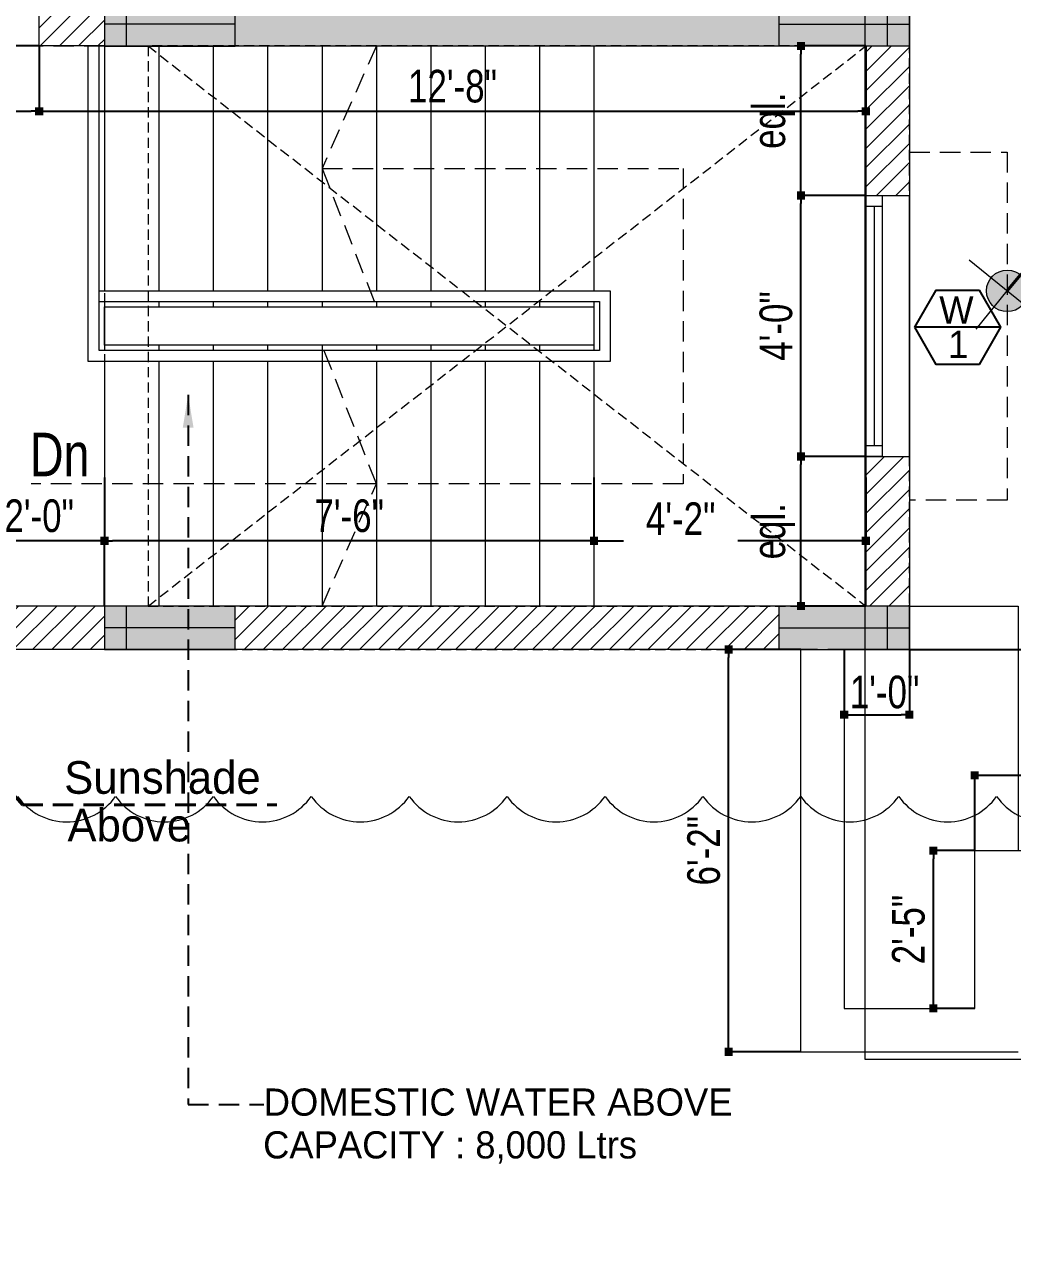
# Model space of a CAD drawing. Header units: inches. Extents: x 13 to 21264, y -72369 to -55.
# Drawn here: x 20071.1 to 20252.8, y -71373.6 to -71150.6 of the extents above; entities that cross this region are included whole.
import ezdxf

# ---------------------------------------------------------------- set-up
doc = ezdxf.new("R2010")
doc.units = ezdxf.units.IN
doc.header["$LTSCALE"] = 15
doc.header["$MEASUREMENT"] = 0
doc.header["$PDMODE"] = 34
doc.linetypes.add('DASHED2', pattern=[0.375, 0.25, -0.125])
doc.linetypes.add('HIDDEN', pattern=[0.375, 0.25, -0.125])
doc.layers.get('0').update_dxf_attribs({"linetype": 'CONTINUOUS', "lineweight": 13})
doc.layers.get('DEFPOINTS').update_dxf_attribs({"linetype": 'CONTINUOUS', "lineweight": 13})
for name, color, linetype in [('1', 8, 'CONTINUOUS'), ('2', 36, 'CONTINUOUS'), ('2P', 46, 'CONTINUOUS'), ('Railing', 233, 'CONTINUOUS')]:
    doc.layers.add(name, color=color, linetype=linetype)
for name, color, linetype, lineweight in [('1P', 252, 'CONTINUOUS', 13), ('A-Wall', 7, 'CONTINUOUS', 40), ('AR-COL-TYP', 2, 'CONTINUOUS', 13), ('AR-WALL', 7, 'CONTINUOUS', 13), ('COLUMN HATCH', 19, 'CONTINUOUS', 13), ('INNER DIM', 30, 'CONTINUOUS', 13), ('parapet wall', 4, 'CONTINUOUS', 13), ('RCC SLAB', 2, 'CONTINUOUS', 13), ('TEXT', 4, 'CONTINUOUS', 13), ('WIN', 152, 'CONTINUOUS', 13)]:
    doc.layers.add(name, color=color, linetype=linetype, lineweight=lineweight)
doc.layers.add('AR-WALL HATCH', color=7, linetype='CONTINUOUS', lineweight=9, true_color=0xfa0000)
doc.layers.add('REVISION - 2', color=7, linetype='CONTINUOUS', lineweight=13, true_color=0x1a6600)
doc.layers.add('BOXTEXT', color=232, linetype='CONTINUOUS', true_color=0xbd005e)
doc.styles.add('My Style', font='', dxfattribs={"width": 0.8})
doc.styles.add('RD', font='', dxfattribs={"width": 0.8})
doc.styles.add('rob', font='')
doc.styles.add('RS', font='', dxfattribs={"width": 0.8})
doc.styles.get('My Style').set_extended_font_data('Century Gothic')
doc.styles.get('RD').set_extended_font_data('Century Gothic')
doc.styles.get('rob').set_extended_font_data('Century Gothic')
doc.styles.get('RS').set_extended_font_data('Century Gothic')
doc.dimstyles.new('SECTION DIM', dxfattribs={"dimscale": 0.6, "dimtxt": 9, "dimasz": 2, "dimexe": 0, "dimexo": 0, "dimgap": 1, "dimtad": 1, "dimzin": 3, "dimdsep": 46, "dimlunit": 4, "dimtxsty": 'RS', "dimblk1": 'CUT', "dimblk2": 'CUT', "dimsah": 1, "dimcen": 0, "dimclrd": 251, "dimclre": 21, "dimclrt": 4, "dimadec": 0, "dimazin": 0, "dimtfac": 1, "dimtix": 1, "dimtofl": 0, "dimtmove": 2, "dimatfit": 3, "dimfxl": 0, "dimtolj": 1, "dimtzin": 3, "dimarcsym": 0})
doc.dimstyles.new('Working Dim', dxfattribs={"dimtxt": 8, "dimasz": 1, "dimexe": 0.18, "dimexo": 0.0625, "dimgap": 2, "dimtad": 1, "dimdec": 1, "dimzin": 3, "dimdsep": 46, "dimlunit": 4, "dimtxsty": 'My Style', "dimblk": 'CUT', "dimcen": 0.09, "dimclrd": 250, "dimclre": 21, "dimclrt": 30, "dimadec": 0, "dimazin": 3, "dimtfac": 0.75, "dimtdec": 1, "dimtix": 1, "dimtofl": 0, "dimtmove": 0, "dimatfit": 3, "dimfxl": 1, "dimtolj": 1, "dimtzin": 0, "dimarcsym": 0})
doc.dimstyles.new('WORKING DIM-altura', dxfattribs={"dimscale": 0, "dimtxt": 6, "dimasz": 1.5, "dimexe": 0, "dimexo": 0, "dimgap": 2, "dimtad": 1, "dimzin": 3, "dimdsep": 46, "dimlunit": 4, "dimtxsty": 'RS', "dimblk1": 'CUT-15', "dimblk2": 'CUT-15', "dimsah": 1, "dimcen": 0, "dimclrd": 49, "dimclre": 109, "dimclrt": 41, "dimadec": 0, "dimazin": 0, "dimtfac": 0.75, "dimtix": 1, "dimtofl": 0, "dimtmove": 2, "dimatfit": 2, "dimldrblk": 'CUT-15', "dimfxl": 1, "dimtolj": 1, "dimtzin": 3, "dimlwd": -1, "dimlwe": -1, "dimarcsym": 0})
pattern_1 = [(45, (25360.6785, -1712.1522), (-1.76776695, 1.76776695), [])]

# ---------------------------------------------------------------- blocks, each defined once
blk = doc.blocks.new('*U21')
at = {"layer": 'WIN', "ltscale": 2}
for p, q in [((0, 0), (48, 0)), ((2, -5), (0, -5)), ((0, -5), (0, -8)), ((46, -5), (2, -5)), ((2, -8), (2, -5)), ((46, -6.5), (2, -6.5)), ((48, -5), (46, -5)), ((46, -5), (46, -8)), ((48, -8), (48, -5)), ((0, -8), (2, -8)), ((46, -8), (2, -8)), ((46, -8), (48, -8))]:
    blk.add_line(p, q, dxfattribs=at)
blk = doc.blocks.new('ty col')
at = {"layer": 'AR-COL-TYP'}
h = blk.add_hatch(color=250, dxfattribs=at)
h.dxf.hatch_style = 1
h.paths.add_polyline_path([(-4.02, -20), (3.98, -20), (3.98, 4), (-4.02, 4)])
at = {"layer": 'AR-COL-TYP', "color": 5}
for p, q in [((-0.02, 4, 0), (-0.02, -20, 0)), ((-4.02, -16, 0), (3.98, -16, 0))]:
    blk.add_line(p, q, dxfattribs=at)
at = {"layer": 'AR-COL-TYP', "elevation": 0}
blk.add_lwpolyline([(-4.02, -20), (3.98, -20), (3.98, 4), (-4.02, 4)], close=True, dxfattribs=at)
blk = doc.blocks.new('CUT-15')
h = blk.add_hatch(color=256)
h.dxf.hatch_style = 1
edge = h.paths.add_edge_path()
edge.add_arc((0, 0), 0.638, -180, 180)
for p, q in [((0, -1.509), (0, 1.509)), ((1.509, 0), (-1.509, 0))]:
    blk.add_line(p, q)
blk.add_circle((0, 0), 0.638)
blk = doc.blocks.new('_BoxFilled')
at = {"color": 0, "linetype": 'ByBlock', "lineweight": -2}
blk.add_line((-0.5, 0), (-1, 0), dxfattribs=at)
at = {"color": 0, "linetype": 'ByBlock'}
blk.add_solid([(-0.5, 0.5), (0.5, 0.5), (-0.5, -0.5), (0.5, -0.5)], dxfattribs=at)
blk = doc.blocks.new('*D379')
at = {"layer": 'DEFPOINTS', "color": 0, "transparency": 16777216}
for p in [(20175.82, -71234, -0.01), (20225.82, -71234, 0.01), (20225.82, -71245.63)]:
    blk.add_point(p, dxfattribs=at)
at = {"layer": 'INNER DIM', "color": 7, "linetype": 'Continuous', "lineweight": -2, "transparency": 16777216}
for p, q in [((20175.82, -71234), (20175.82, -71245.63)), ((20225.82, -71234), (20225.82, -71245.63))]:
    blk.add_line(p, q, dxfattribs=at)
at = {"layer": 'INNER DIM', "color": 7, "lineweight": -2, "transparency": 16777216}
for p, q in [((20177.32, -71245.63), (20181.28, -71245.63)), ((20224.32, -71245.63), (20202.25, -71245.63))]:
    blk.add_line(p, q, dxfattribs=at)
at = {"layer": 'INNER DIM', "color": 7, "lineweight": -2, "transparency": 16777216, "xscale": 1.5, "yscale": 1.5, "zscale": 1.5, "rotation": 180}
blk.add_blockref('_BoxFilled', (20175.82, -71245.63), dxfattribs=at)
at = {"layer": 'INNER DIM', "color": 7, "lineweight": -2, "transparency": 16777216, "xscale": 1.5, "yscale": 1.5, "zscale": 1.5}
blk.add_blockref('_BoxFilled', (20225.82, -71245.63), dxfattribs=at)
at = {"layer": 'INNER DIM', "color": 7, "lineweight": 0, "transparency": 16777216, "insert": (20191.77, -71241.56), "char_height": 6, "attachment_point": 5, "style": 'RS'}
blk.add_mtext('\\A1;4\'-2"', dxfattribs=at)
blk = doc.blocks.new('*D380')
at = {"layer": 'DEFPOINTS', "color": 0, "transparency": 16777216}
for p in [(20085.82, -71234, -0.01), (20175.82, -71234, -0.01), (20085.82, -71245.63)]:
    blk.add_point(p, dxfattribs=at)
at = {"layer": 'INNER DIM', "color": 7, "linetype": 'Continuous', "lineweight": -2, "transparency": 16777216}
for p, q in [((20085.82, -71234), (20085.82, -71245.63)), ((20175.82, -71234), (20175.82, -71245.63))]:
    blk.add_line(p, q, dxfattribs=at)
at = {"layer": 'INNER DIM', "color": 7, "lineweight": -2, "transparency": 16777216}
blk.add_line((20174.32, -71245.63), (20087.32, -71245.63), dxfattribs=at)
at = {"layer": 'INNER DIM', "color": 7, "lineweight": -2, "transparency": 16777216, "xscale": 1.5, "yscale": 1.5, "zscale": 1.5, "rotation": 180}
blk.add_blockref('_BoxFilled', (20085.82, -71245.63), dxfattribs=at)
at = {"layer": 'INNER DIM', "color": 7, "lineweight": -2, "transparency": 16777216, "xscale": 1.5, "yscale": 1.5, "zscale": 1.5}
blk.add_blockref('_BoxFilled', (20175.82, -71245.63), dxfattribs=at)
at = {"layer": 'INNER DIM', "color": 7, "lineweight": 0, "transparency": 16777216, "insert": (20130.82, -71241.06), "char_height": 6, "attachment_point": 5, "style": 'RS'}
blk.add_mtext('\\A1;7\'-6"', dxfattribs=at)
blk = doc.blocks.new('*D382')
at = {"layer": 'DEFPOINTS', "color": 0, "transparency": 16777216}
for p in [(20213.88, -71230.13), (20225.82, -71230.13, 0.01), (20225.82, -71257.63, 0.01)]:
    blk.add_point(p, dxfattribs=at)
at = {"layer": 'INNER DIM', "color": 7, "linetype": 'Continuous', "lineweight": -2, "transparency": 16777216}
for p, q in [((20225.82, -71230.13), (20213.88, -71230.13)), ((20225.82, -71257.63), (20213.88, -71257.63))]:
    blk.add_line(p, q, dxfattribs=at)
at = {"layer": 'INNER DIM', "color": 7, "lineweight": -2, "transparency": 16777216}
blk.add_line((20213.88, -71256.13), (20213.88, -71231.63), dxfattribs=at)
at = {"layer": 'INNER DIM', "color": 7, "lineweight": -2, "transparency": 16777216, "xscale": 1.5, "yscale": 1.5, "zscale": 1.5}
for p, rotation in [((20213.88, -71230.13), 90), ((20213.88, -71257.63), 270)]:
    blk.add_blockref('_BoxFilled', p, dxfattribs=dict(at, rotation=rotation))
at = {"layer": 'INNER DIM', "color": 7, "lineweight": 0, "transparency": 16777216, "insert": (20208.88, -71243.88), "char_height": 6, "attachment_point": 5, "rotation": 90, "style": 'RS'}
blk.add_mtext('\\A1;eql.', dxfattribs=at)
blk = doc.blocks.new('*D383')
at = {"layer": 'DEFPOINTS', "color": 0, "transparency": 16777216}
for p in [(20213.88, -71154.63), (20225.82, -71154.63, 0.01), (20225.82, -71182.13, 0.01)]:
    blk.add_point(p, dxfattribs=at)
at = {"layer": 'INNER DIM', "color": 7, "linetype": 'Continuous', "lineweight": -2, "transparency": 16777216}
for p, q in [((20225.82, -71154.63), (20213.88, -71154.63)), ((20225.82, -71182.13), (20213.88, -71182.13))]:
    blk.add_line(p, q, dxfattribs=at)
at = {"layer": 'INNER DIM', "color": 7, "lineweight": -2, "transparency": 16777216}
blk.add_line((20213.88, -71180.63), (20213.88, -71156.13), dxfattribs=at)
at = {"layer": 'INNER DIM', "color": 7, "lineweight": -2, "transparency": 16777216, "xscale": 1.5, "yscale": 1.5, "zscale": 1.5}
for p, rotation in [((20213.88, -71154.63), 90), ((20213.88, -71182.13), 270)]:
    blk.add_blockref('_BoxFilled', p, dxfattribs=dict(at, rotation=rotation))
at = {"layer": 'INNER DIM', "color": 7, "lineweight": 0, "transparency": 16777216, "insert": (20208.88, -71168.38), "char_height": 6, "attachment_point": 5, "rotation": 90, "style": 'RS'}
blk.add_mtext('\\A1;eql.', dxfattribs=at)
blk = doc.blocks.new('*D384')
at = {"layer": 'DEFPOINTS', "color": 0, "transparency": 16777216}
for p in [(20213.88, -71182.13), (20225.82, -71182.13, 0.01), (20225.82, -71230.13, 0.01)]:
    blk.add_point(p, dxfattribs=at)
at = {"layer": 'INNER DIM', "color": 7, "linetype": 'Continuous', "lineweight": -2, "transparency": 16777216}
for p, q in [((20225.82, -71182.13), (20213.88, -71182.13)), ((20225.82, -71230.13), (20213.88, -71230.13))]:
    blk.add_line(p, q, dxfattribs=at)
at = {"layer": 'INNER DIM', "color": 7, "lineweight": -2, "transparency": 16777216}
blk.add_line((20213.88, -71228.63), (20213.88, -71183.63), dxfattribs=at)
at = {"layer": 'INNER DIM', "color": 7, "lineweight": -2, "transparency": 16777216, "xscale": 1.5, "yscale": 1.5, "zscale": 1.5}
for p, rotation in [((20213.88, -71182.13), 90), ((20213.88, -71230.13), 270)]:
    blk.add_blockref('_BoxFilled', p, dxfattribs=dict(at, rotation=rotation))
at = {"layer": 'INNER DIM', "color": 7, "lineweight": 0, "transparency": 16777216, "insert": (20209.31, -71206.13), "char_height": 6, "attachment_point": 5, "rotation": 90, "style": 'RS'}
blk.add_mtext('\\A1;4\'-0"', dxfattribs=at)
blk = doc.blocks.new('*D387')
at = {"layer": 'DEFPOINTS', "color": 0, "transparency": 16777216}
for p in [(19999.81, -71154.63), (20073.82, -71154.63, 0.01), (20017.81, -71257.63, 0.01)]:
    blk.add_point(p, dxfattribs=at)
at = {"layer": 'INNER DIM', "color": 7, "linetype": 'Continuous', "lineweight": -2, "transparency": 16777216}
for p, q in [((20073.82, -71154.63), (19999.81, -71154.63)), ((20017.81, -71257.63), (19999.81, -71257.63))]:
    blk.add_line(p, q, dxfattribs=at)
at = {"layer": 'INNER DIM', "color": 7, "lineweight": -2, "transparency": 16777216}
blk.add_line((19999.81, -71256.13), (19999.81, -71156.13), dxfattribs=at)
at = {"layer": 'INNER DIM', "color": 7, "lineweight": -2, "transparency": 16777216, "xscale": 1.5, "yscale": 1.5, "zscale": 1.5}
for p, rotation in [((19999.81, -71154.63), 90), ((19999.81, -71257.63), 270)]:
    blk.add_blockref('_BoxFilled', p, dxfattribs=dict(at, rotation=rotation))
at = {"layer": 'INNER DIM', "color": 7, "lineweight": 0, "transparency": 16777216, "insert": (19995.24, -71206.13), "char_height": 6, "attachment_point": 5, "rotation": 90, "style": 'RS'}
blk.add_mtext('\\A1;8\'-7"', dxfattribs=at)
blk = doc.blocks.new('*D390')
at = {"layer": 'DEFPOINTS', "color": 0, "transparency": 16777216}
for p in [(20025.81, -71154.64, 0.01), (20073.82, -71154.63, 0.01), (20073.82, -71166.64)]:
    blk.add_point(p, dxfattribs=at)
at = {"layer": 'INNER DIM', "color": 7, "linetype": 'Continuous', "lineweight": -2, "transparency": 16777216}
for p, q in [((20025.81, -71154.64), (20025.81, -71166.64)), ((20073.82, -71154.63), (20073.82, -71166.64))]:
    blk.add_line(p, q, dxfattribs=at)
at = {"layer": 'INNER DIM', "color": 7, "lineweight": -2, "transparency": 16777216}
blk.add_line((20027.31, -71166.64), (20072.32, -71166.64), dxfattribs=at)
at = {"layer": 'INNER DIM', "color": 7, "lineweight": -2, "transparency": 16777216, "xscale": 1.5, "yscale": 1.5, "zscale": 1.5, "rotation": 180}
blk.add_blockref('_BoxFilled', (20025.81, -71166.64), dxfattribs=at)
at = {"layer": 'INNER DIM', "color": 7, "lineweight": -2, "transparency": 16777216, "xscale": 1.5, "yscale": 1.5, "zscale": 1.5}
blk.add_blockref('_BoxFilled', (20073.82, -71166.64), dxfattribs=at)
at = {"layer": 'INNER DIM', "color": 7, "lineweight": 0, "transparency": 16777216, "insert": (20049.82, -71162.06), "char_height": 6, "attachment_point": 5, "style": 'RS'}
blk.add_mtext('\\A1;4\'-0"', dxfattribs=at)
blk = doc.blocks.new('*D391')
at = {"layer": 'DEFPOINTS', "color": 0, "transparency": 16777216}
for p in [(20061.81, -71245.63), (20061.81, -71257.63), (20085.82, -71257.64, 0.01)]:
    blk.add_point(p, dxfattribs=at)
at = {"layer": 'INNER DIM', "color": 7, "linetype": 'Continuous', "lineweight": -2, "transparency": 16777216}
for p, q in [((20061.81, -71257.63), (20061.81, -71245.63)), ((20085.82, -71257.64), (20085.82, -71245.63))]:
    blk.add_line(p, q, dxfattribs=at)
at = {"layer": 'INNER DIM', "color": 7, "lineweight": -2, "transparency": 16777216}
blk.add_line((20084.32, -71245.63), (20063.31, -71245.63), dxfattribs=at)
at = {"layer": 'INNER DIM', "color": 7, "lineweight": -2, "transparency": 16777216, "xscale": 1.5, "yscale": 1.5, "zscale": 1.5, "rotation": 180}
blk.add_blockref('_BoxFilled', (20061.81, -71245.63), dxfattribs=at)
at = {"layer": 'INNER DIM', "color": 7, "lineweight": -2, "transparency": 16777216, "xscale": 1.5, "yscale": 1.5, "zscale": 1.5}
blk.add_blockref('_BoxFilled', (20085.82, -71245.63), dxfattribs=at)
at = {"layer": 'INNER DIM', "color": 7, "lineweight": 0, "transparency": 16777216, "insert": (20073.82, -71241.06), "char_height": 6, "attachment_point": 5, "style": 'RS'}
blk.add_mtext('\\A1;2\'-0"', dxfattribs=at)
blk = doc.blocks.new('*D392')
at = {"layer": 'DEFPOINTS', "color": 0, "transparency": 16777216}
for p in [(20073.82, -71154.63, 0.01), (20225.82, -71154.64, 0.02), (20225.82, -71166.64)]:
    blk.add_point(p, dxfattribs=at)
at = {"layer": 'INNER DIM', "color": 7, "linetype": 'Continuous', "lineweight": -2, "transparency": 16777216}
for p, q in [((20073.82, -71154.63), (20073.82, -71166.64)), ((20225.82, -71154.64), (20225.82, -71166.64))]:
    blk.add_line(p, q, dxfattribs=at)
at = {"layer": 'INNER DIM', "color": 7, "lineweight": -2, "transparency": 16777216}
blk.add_line((20075.32, -71166.64), (20224.32, -71166.64), dxfattribs=at)
at = {"layer": 'INNER DIM', "color": 7, "lineweight": -2, "transparency": 16777216, "xscale": 1.5, "yscale": 1.5, "zscale": 1.5, "rotation": 180}
blk.add_blockref('_BoxFilled', (20073.82, -71166.64), dxfattribs=at)
at = {"layer": 'INNER DIM', "color": 7, "lineweight": -2, "transparency": 16777216, "xscale": 1.5, "yscale": 1.5, "zscale": 1.5}
blk.add_blockref('_BoxFilled', (20225.82, -71166.64), dxfattribs=at)
at = {"layer": 'INNER DIM', "color": 7, "lineweight": 0, "transparency": 16777216, "insert": (20149.82, -71162.06), "char_height": 6, "attachment_point": 5, "style": 'RS'}
blk.add_mtext('\\A1;12\'-8"', dxfattribs=at)
blk = doc.blocks.new('*D420')
at = {"layer": 'DEFPOINTS', "color": 0, "transparency": 16777216}
for p in [(20221.83, -71265.63, 0.01), (20233.82, -71265.63, 0.01), (20233.82, -71277.63)]:
    blk.add_point(p, dxfattribs=at)
at = {"layer": 'INNER DIM', "color": 7, "linetype": 'Continuous', "lineweight": -2, "transparency": 16777216}
for p, q in [((20221.83, -71265.63), (20221.83, -71277.63)), ((20233.82, -71265.63), (20233.82, -71277.63))]:
    blk.add_line(p, q, dxfattribs=at)
at = {"layer": 'INNER DIM', "color": 7, "lineweight": -2, "transparency": 16777216}
blk.add_line((20223.33, -71277.63), (20232.32, -71277.63), dxfattribs=at)
at = {"layer": 'INNER DIM', "color": 7, "lineweight": -2, "transparency": 16777216, "xscale": 1.5, "yscale": 1.5, "zscale": 1.5, "rotation": 180}
blk.add_blockref('_BoxFilled', (20221.83, -71277.63), dxfattribs=at)
at = {"layer": 'INNER DIM', "color": 7, "lineweight": -2, "transparency": 16777216, "xscale": 1.5, "yscale": 1.5, "zscale": 1.5}
blk.add_blockref('_BoxFilled', (20233.82, -71277.63), dxfattribs=at)
at = {"layer": 'INNER DIM', "color": 7, "lineweight": 0, "transparency": 16777216, "insert": (20229.26, -71273.48), "char_height": 6, "attachment_point": 5, "style": 'RS'}
blk.add_mtext('\\A1;1\'-0"', dxfattribs=at)
blk = doc.blocks.new('*D421')
at = {"layer": 'DEFPOINTS', "color": 0, "transparency": 16777216}
for p in [(20449.84, -71288.77), (20245.83, -71302.62, 0.01), (20449.84, -71302.62, 0.01)]:
    blk.add_point(p, dxfattribs=at)
at = {"layer": 'INNER DIM', "color": 7, "linetype": 'Continuous', "lineweight": -2, "transparency": 16777216}
for p, q in [((20245.83, -71302.62), (20245.83, -71288.77)), ((20449.84, -71302.62), (20449.84, -71288.77))]:
    blk.add_line(p, q, dxfattribs=at)
at = {"layer": 'INNER DIM', "color": 7, "lineweight": -2, "transparency": 16777216}
blk.add_line((20247.33, -71288.77), (20448.34, -71288.77), dxfattribs=at)
at = {"layer": 'INNER DIM', "color": 7, "lineweight": -2, "transparency": 16777216, "xscale": 1.5, "yscale": 1.5, "zscale": 1.5, "rotation": 180}
blk.add_blockref('_BoxFilled', (20245.83, -71288.77), dxfattribs=at)
at = {"layer": 'INNER DIM', "color": 7, "lineweight": -2, "transparency": 16777216, "xscale": 1.5, "yscale": 1.5, "zscale": 1.5}
blk.add_blockref('_BoxFilled', (20449.84, -71288.77), dxfattribs=at)
at = {"layer": 'INNER DIM', "color": 7, "lineweight": 0, "transparency": 16777216, "insert": (20347.83, -71284.2), "char_height": 6, "attachment_point": 5, "style": 'RS'}
blk.add_mtext('\\A1;17\'-0"', dxfattribs=at)
blk = doc.blocks.new('*D422')
at = {"layer": 'DEFPOINTS', "color": 0, "transparency": 16777216}
for p in [(20238.23, -71302.62), (20245.83, -71302.62), (20245.83, -71331.63, 0.01)]:
    blk.add_point(p, dxfattribs=at)
at = {"layer": 'INNER DIM', "color": 7, "linetype": 'Continuous', "lineweight": -2, "transparency": 16777216}
for p, q in [((20245.83, -71302.62), (20238.23, -71302.62)), ((20245.83, -71331.63), (20238.23, -71331.63))]:
    blk.add_line(p, q, dxfattribs=at)
at = {"layer": 'INNER DIM', "color": 7, "lineweight": -2, "transparency": 16777216}
blk.add_line((20238.23, -71330.13), (20238.23, -71304.12), dxfattribs=at)
at = {"layer": 'INNER DIM', "color": 7, "lineweight": -2, "transparency": 16777216, "xscale": 1.5, "yscale": 1.5, "zscale": 1.5}
for p, rotation in [((20238.23, -71302.62), 90), ((20238.23, -71331.63), 270)]:
    blk.add_blockref('_BoxFilled', p, dxfattribs=dict(at, rotation=rotation))
at = {"layer": 'INNER DIM', "color": 7, "lineweight": 0, "transparency": 16777216, "insert": (20233.66, -71317.13), "char_height": 6, "attachment_point": 5, "rotation": 90, "style": 'RS'}
blk.add_mtext('\\A1;2\'-5"', dxfattribs=at)
blk = doc.blocks.new('*D459')
at = {"layer": 'DEFPOINTS', "color": 0, "transparency": 16777216}
for p in [(20200.59, -71265.63), (20213.83, -71265.63, 0.02), (20213.83, -71339.63, 0.01)]:
    blk.add_point(p, dxfattribs=at)
at = {"layer": 'INNER DIM', "color": 7, "linetype": 'Continuous', "lineweight": -2, "transparency": 16777216}
for p, q in [((20213.83, -71265.63), (20200.59, -71265.63)), ((20213.83, -71339.63), (20200.59, -71339.63))]:
    blk.add_line(p, q, dxfattribs=at)
at = {"layer": 'INNER DIM', "color": 7, "lineweight": -2, "transparency": 16777216}
blk.add_line((20200.59, -71338.13), (20200.59, -71267.13), dxfattribs=at)
at = {"layer": 'INNER DIM', "color": 7, "lineweight": -2, "transparency": 16777216, "xscale": 1.5, "yscale": 1.5, "zscale": 1.5}
for p, rotation in [((20200.59, -71265.63), 90), ((20200.59, -71339.63), 270)]:
    blk.add_blockref('_BoxFilled', p, dxfattribs=dict(at, rotation=rotation))
at = {"layer": 'INNER DIM', "color": 7, "lineweight": 0, "transparency": 16777216, "insert": (20196.02, -71302.63), "char_height": 6, "attachment_point": 5, "rotation": 90, "style": 'RS'}
blk.add_mtext('\\A1;6\'-2"', dxfattribs=at)
blk = doc.blocks.new('*D470')
at = {"layer": 'DEFPOINTS', "color": 0, "transparency": 16777216}
for p in [(20233.82, -71146.63, 0.01), (20233.83, -71265.63, 0.01), (20491.82, -71265.63)]:
    blk.add_point(p, dxfattribs=at)
at = {"layer": 'INNER DIM', "color": 7, "linetype": 'Continuous', "lineweight": -2, "transparency": 16777216}
for p, q in [((20233.82, -71146.63), (20491.82, -71146.63)), ((20233.83, -71265.63), (20491.82, -71265.63))]:
    blk.add_line(p, q, dxfattribs=at)
at = {"layer": 'INNER DIM', "color": 7, "lineweight": -2, "transparency": 16777216}
blk.add_line((20491.82, -71148.13), (20491.82, -71264.13), dxfattribs=at)
at = {"layer": 'INNER DIM', "color": 7, "lineweight": -2, "transparency": 16777216, "xscale": 1.5, "yscale": 1.5, "zscale": 1.5}
for p, rotation in [((20491.82, -71146.63), 90), ((20491.82, -71265.63), 270)]:
    blk.add_blockref('_BoxFilled', p, dxfattribs=dict(at, rotation=rotation))
at = {"layer": 'INNER DIM', "color": 7, "lineweight": 0, "transparency": 16777216, "insert": (20486.66, -71206.13), "char_height": 7, "attachment_point": 5, "rotation": 90, "style": 'RS'}
blk.add_mtext('\\A1;9\'-11"', dxfattribs=at)
blk = doc.blocks.new('*D471')
at = {"layer": 'DEFPOINTS', "color": 0, "transparency": 16777216}
for p in [(20233.83, -71265.63, 0.01), (20449.84, -71302.62, 0.01), (20491.82, -71302.62)]:
    blk.add_point(p, dxfattribs=at)
at = {"layer": 'INNER DIM', "color": 7, "linetype": 'Continuous', "lineweight": -2, "transparency": 16777216}
for p, q in [((20233.83, -71265.63), (20491.82, -71265.63)), ((20449.84, -71302.62), (20491.82, -71302.62))]:
    blk.add_line(p, q, dxfattribs=at)
at = {"layer": 'INNER DIM', "color": 7, "lineweight": -2, "transparency": 16777216}
blk.add_line((20491.82, -71267.13), (20491.82, -71301.12), dxfattribs=at)
at = {"layer": 'INNER DIM', "color": 7, "lineweight": -2, "transparency": 16777216, "xscale": 1.5, "yscale": 1.5, "zscale": 1.5}
for p, rotation in [((20491.82, -71265.63), 90), ((20491.82, -71302.62), 270)]:
    blk.add_blockref('_BoxFilled', p, dxfattribs=dict(at, rotation=rotation))
at = {"layer": 'INNER DIM', "color": 7, "lineweight": 0, "transparency": 16777216, "insert": (20486.66, -71284.13), "char_height": 7, "attachment_point": 5, "rotation": 90, "style": 'RS'}
blk.add_mtext('\\A1;3\'-1"', dxfattribs=at)
blk = doc.blocks.new('A$C143F6AB8')
at = {"layer": 'BOXTEXT'}
blk.add_line((15.78, 7.22), (0, 7.22), dxfattribs=at)
blk.add_lwpolyline([(0, 7.22), (3.95, 14.05), (11.84, 14.05), (15.78, 7.22), (11.84, 0.38), (3.95, 0.38)], close=True, dxfattribs=at)
at = {"layer": 'BOXTEXT', "style": 'rob'}
for s, p in [('W', (4.49, 7.89)), ('1', (6.11, 1.56))]:
    blk.add_text(s, height=5, dxfattribs=at).set_placement(p)
blk = doc.blocks.new('CUT')
at = {"layer": 'INNER DIM', "color": 9}
blk.add_line((0, 1.8), (0, -1.8), dxfattribs=at)
at = {"layer": 'INNER DIM', "color": 8}
blk.add_line((-1.8, 0), (1.8, 0), dxfattribs=at)
at = {"layer": 'INNER DIM', "color": 9}
blk.add_circle((0, 0), 0.9, dxfattribs=at)

msp = doc.modelspace()

# ---------------------------------------------------------------- hatches: boundary and pattern name
at = {"layer": 'AR-WALL HATCH', "lineweight": 0, "ltscale": 3}
h = msp.add_hatch(dxfattribs=at)
h.set_pattern_fill('ANSI31', scale=20)
h.set_pattern_definition(pattern_1)
h.paths.add_polyline_path([(20073.825, -71146.635), (20073.825, -71154.635), (20085.823, -71154.635), (20085.823, -71146.635)])
h = msp.add_hatch(dxfattribs=at)
h.set_pattern_fill('ANSI31', scale=20)
h.set_pattern_definition([(45, (17130.1736, -4983.263), (-1.76776695, 1.76776695), [])])
h.paths.add_polyline_path([(20233.823, -71154.634), (20225.823, -71154.634), (20225.823, -71182.134), (20233.823, -71182.134)])
h.paths.add_polyline_path([(20228.823, -71230.134), (20225.823, -71230.134), (20225.825, -71257.634), (20233.825, -71257.634), (20233.823, -71230.134)])
h = msp.add_hatch(dxfattribs=at)
h.set_pattern_fill('ANSI31', scale=20)
h.set_pattern_definition(pattern_1)
h.paths.add_polyline_path([(20209.825, -71257.635), (20109.825, -71257.635), (20109.825, -71265.634), (20209.825, -71265.634)])
h.paths.add_polyline_path([(20085.825, -71257.635), (20061.935, -71257.635), (20061.811, -71257.759), (20061.811, -71265.634), (20085.825, -71265.634)])
at = {"layer": 'COLUMN HATCH', "lineweight": 0, "ltscale": 0.5}
h = msp.add_hatch(dxfattribs=at)
h.set_pattern_fill('AR-CONC', scale=0.3)
h.set_pattern_definition([(50, (27706.3053, -23624.0582), (2.15178055, -0.188256405), [0.225, -2.475]), (355, (27706.3053, -23624.0582), (-0.416254, 2.2565764), [0.18, -1.98]), (100.4514445, (27706.4846, -23624.074), (1.73552654, 2.06831997), [0.19122058, -2.10342634]), (46.1842, (27706.3053, -23623.4582), (3.20172399, -0.49655784), [0.3375, -3.7125]), (96.6356355, (27706.572, -23623.4996), (2.80398584, 2.9223558), [0.28683103, -3.15514128]), (351.184164, (27706.3053, -23623.4582), (2.80398584, 2.9223558), [0.27, -2.97]), (21, (27706.6053, -23623.6082), (1.790721156, -1.20785667), [0.225, -2.475]), (326, (27706.6053, -23623.6082), (0.729946, 2.17545014), [0.18, -1.98]), (71.4514447, (27706.7545, -23623.7089), (2.52066713, 0.96759346), [0.19122057, -2.10342634]), (37.5, (27706.30526, -23624.0582), (0.036479566, 0.998681561), [0, -1.956, 0, -2.01, 0, -1.9875]), (7.5, (27706.3053, -23624.0582), (0.789208612, 1.183235136), [0, -1.146, 0, -1.911, 0, -0.7575]), (327.5, (27705.63626, -23624.0582), (1.601467309, -0.067664615), [0, -0.75, 0, -2.34, 0, -3.105]), (317.5, (27705.3363, -23624.0582), (1.74955851, 0.300314947), [0, -0.975, 0, -1.554, 0, -2.205])])
h.paths.add_polyline_path([(20129.831, -71042.635), (20129.831, -71050.634), (20105.827, -71050.634), (20105.827, -71050.635), (20209.825, -71050.634), (20209.825, -71146.634), (20085.827, -71146.634), (20085.827, -71154.635), (20209.823, -71154.634), (20209.823, -71146.634), (20217.825, -71146.634), (20217.825, -71042.635)])

# ---------------------------------------------------------------- linework, layer by layer
at = {"color": 7, "lineweight": 0}
for p in [(20085.825, -71257.634, -0.009), (20085.825, -71257.635, -0.009)]:
    msp.add_line(p, (20085.825, -71265.634, -0.009), dxfattribs=at)
at = {"color": 7, "lineweight": 0, "ltscale": 3}
msp.add_lwpolyline([(17895.403, -72094.491), (17895.403, -71345.76), (20016.707, -71345.76), (20016.707, -71008.659), (19759.424, -71008.659), (19759.424, -70939.717), (19606.909, -70939.717), (19606.909, -70580.336), (20425.159, -70580.336), (20425.159, -70936.992), (20225.613, -70936.992), (20225.613, -71006.061), (20225.613, -71340.974), (20255.438, -71340.974), (20255.438, -71313.444), (20440.845, -71313.444), (20440.845, -72103.233), (17895.052, -72103.233), (17895.052, -72093.122), (17895.052, -72090.418), (17895.422, -72090.418)], dxfattribs=at)
at = {"layer": '1', "color": 7, "lineweight": 0}
for p, q in [((20085.824, -71154.635, -0.012), (20085.824, -71199.635, -0.027)), ((20095.824, -71154.635, -0.012), (20095.824, -71199.635, -0.027)), ((20105.824, -71154.635, -0.012), (20105.824, -71199.635, -0.027)), ((20115.824, -71154.635, -0.012), (20115.824, -71199.635, -0.027)), ((20125.824, -71154.635, -0.012), (20125.824, -71199.635, -0.027)), ((20135.824, -71154.635, -0.012), (20135.824, -71199.635, -0.027)), ((20145.824, -71154.635, -0.012), (20145.824, -71199.635, -0.027)), ((20155.824, -71154.635, -0.012), (20155.824, -71199.635, -0.027)), ((20165.824, -71154.635, -0.012), (20165.824, -71199.635, -0.027)), ((20175.824, -71154.635, -0.012), (20175.824, -71199.635, -0.028)), ((20085.824, -71202.635, -0.012), (20175.824, -71202.635, -0.012)), ((20095.824, -71201.635, -0.027), (20095.824, -71202.635, -0.027)), ((20105.824, -71201.635, -0.027), (20105.824, -71202.635, -0.027)), ((20115.824, -71201.635, -0.027), (20115.824, -71202.635, -0.027)), ((20125.824, -71201.635, -0.027), (20125.824, -71202.635, -0.027)), ((20135.824, -71201.635, -0.027), (20135.824, -71202.635, -0.027)), ((20145.824, -71201.635, -0.027), (20145.824, -71202.635, -0.027)), ((20155.824, -71201.635, -0.027), (20155.824, -71202.635, -0.027)), ((20165.824, -71201.635, -0.027), (20165.824, -71202.635, -0.027))]:
    msp.add_line(p, q, dxfattribs=at)
at = {"layer": '1', "color": 7, "linetype": 'HIDDEN', "lineweight": 0}
msp.add_line((20175.824, -71201.635, -0.027), (20175.824, -71210.635, -0.037), dxfattribs=at)
for points, elevation in [([(20135.824, -71154.635), (20125.824, -71177.135), (20135.824, -71202.635)], -0.012), ([(20233.823, -71174.134), (20233.823, -71174.134), (20251.823, -71174.134), (20251.823, -71238.134), (20251.823, -71238.134), (20233.823, -71238.134)], -0.017), ([(20125.824, -71177.135), (20192.236, -71177.135), (20192.236, -71235.135), (20072.331, -71235.135)], -0.019), ([(20125.824, -71257.635), (20135.824, -71235.135), (20125.824, -71209.635)], -0.012)]:
    msp.add_lwpolyline(points, dxfattribs=dict(at, elevation=elevation))
at = {"layer": '1P', "color": 7, "lineweight": 0}
for p, q in [((20085.824, -71202.635, -0.027), (20175.824, -71202.635, -0.027)), ((20175.824, -71209.635, -0.037), (20085.824, -71209.635, -0.037))]:
    msp.add_line(p, q, dxfattribs=at)
at = {"layer": '2', "color": 7, "linetype": 'HIDDEN', "lineweight": 0, "elevation": -0.009}
for points in [[(20233.822, -71265.631), (20017.814, -71265.631), (20017.814, -71146.639), (20233.822, -71146.639)], [(20225.825, -71257.634), (20025.811, -71257.634), (20025.811, -71154.635), (20225.825, -71154.635)]]:
    msp.add_lwpolyline(points, close=True, dxfattribs=at)
at = {"layer": '2', "color": 7, "linetype": 'HIDDEN', "lineweight": 0, "ltscale": 0.5, "elevation": -0.009}
for points in [[(20085.825, -71265.635), (20233.825, -71265.635), (20233.825, -71146.635), (20085.825, -71146.635)], [(20093.825, -71257.635), (20225.825, -71257.635), (20225.825, -71154.635), (20093.825, -71154.635)]]:
    msp.add_lwpolyline(points, close=True, dxfattribs=at)
at = {"layer": '2', "color": 7, "linetype": 'HIDDEN', "lineweight": 0, "ltscale": 0.5}
for points, elevation in [([(20073.825, -71154.634), (20025.811, -71154.635)], -0.003), ([(20093.825, -71257.635), (20225.821, -71154.634)], -0.017), ([(20093.825, -71154.635), (20225.825, -71257.634)], -0.009)]:
    msp.add_lwpolyline(points, dxfattribs=dict(at, elevation=elevation))
at = {"layer": '2', "color": 7, "lineweight": 0, "elevation": -0.001}
msp.add_lwpolyline([(20233.825, -71257.634), (20253.83, -71257.634), (20253.83, -71302.618)], dxfattribs=at)
at = {"layer": '2P', "color": 7, "lineweight": 0}
for p, q in [((20085.824, -71201.635, -0.027), (20085.824, -71210.635, -0.037)), ((20085.824, -71209.635, -0.012), (20085.824, -71202.635, -0.012)), ((20175.824, -71202.635, -0.012), (20175.824, -71209.635, -0.012)), ((20175.824, -71209.635, -0.012), (20085.824, -71209.635, -0.012)), ((20095.824, -71209.635, -0.037), (20095.824, -71210.635, -0.037)), ((20105.824, -71209.635, -0.037), (20105.824, -71210.635, -0.037)), ((20115.824, -71209.635, -0.037), (20115.824, -71210.635, -0.037)), ((20125.824, -71209.635, -0.037), (20125.824, -71257.635, -0.009)), ((20135.824, -71209.635, -0.037), (20135.824, -71210.635, -0.037)), ((20145.824, -71209.635, -0.037), (20145.824, -71210.635, -0.037)), ((20155.824, -71209.635, -0.037), (20155.824, -71210.635, -0.037)), ((20165.824, -71209.635, -0.037), (20165.824, -71210.635, -0.037)), ((20175.824, -71209.635, -0.037), (20175.824, -71210.635, -0.037)), ((20085.824, -71212.635, -0.036), (20085.825, -71257.635, -0.009)), ((20095.824, -71212.635, -0.037), (20095.824, -71257.635, -0.009)), ((20105.824, -71212.635, -0.037), (20105.824, -71257.635, -0.009)), ((20115.824, -71212.635, -0.037), (20115.824, -71257.635, -0.009)), ((20135.824, -71212.635, -0.037), (20135.824, -71257.635, -0.009)), ((20145.824, -71212.635, -0.037), (20145.824, -71257.635, -0.009)), ((20155.824, -71212.635, -0.037), (20155.824, -71257.635, -0.009)), ((20165.824, -71212.635, -0.037), (20165.824, -71257.635, -0.009)), ((20175.824, -71212.635, -0.037), (20175.824, -71257.635, -0.009))]:
    msp.add_line(p, q, dxfattribs=at)
at = {"layer": 'A-Wall', "color": 7, "lineweight": 0, "ltscale": 3}
for points, elevation in [([(20073.825, -71154.634), (20073.825, -71146.634)], -0.001), ([(20085.823, -71154.635), (20073.825, -71154.634)], -0.003)]:
    msp.add_lwpolyline(points, dxfattribs=dict(at, elevation=elevation))
at = {"layer": 'AR-WALL', "color": 7, "lineweight": 0}
for p, q in [((20225.823, -71154.634, -0.003), (20225.823, -71182.134, -0.009)), ((20233.823, -71154.634, -0.003), (20233.823, -71182.134, -0.009)), ((20225.823, -71182.134, -0.017), (20233.823, -71182.134, -0.017)), ((20225.823, -71230.134, -0.009), (20225.823, -71257.634, -0.001)), ((20225.823, -71230.134, -0.017), (20233.823, -71230.134, -0.017)), ((20233.823, -71230.134, -0.009), (20233.825, -71257.634, -0.001)), ((20209.825, -71257.634, -0.001), (20061.811, -71257.634, -0.017)), ((20213.824, -71257.635, -0.017), (20093.824, -71257.635, -0.017)), ((20213.825, -71257.635, -0.017), (20093.825, -71257.635, -0.017)), ((20209.825, -71265.634, -0.001), (20061.811, -71265.634, -0.017))]:
    msp.add_line(p, q, dxfattribs=at)
at = {"layer": 'parapet wall', "color": 7, "lineweight": 0, "ltscale": 3}
for p, q in [((20233.824, -71146.634, -0.009), (20233.825, -71265.634, -0.009)), ((20213.826, -71265.634, -0.009), (20213.826, -71339.635, -0.009)), ((20233.825, -71265.634, -0.009), (20221.826, -71265.635, -0.009)), ((20221.826, -71265.635, -0.009), (20221.826, -71331.635, -0.009)), ((20245.826, -71331.635, -0.009), (20245.826, -71302.618, -0.009)), ((20245.826, -71302.618, -0.009), (20449.838, -71302.618, -0.009)), ((20221.826, -71331.635, -0.009), (20245.826, -71331.635, -0.009)), ((20213.826, -71339.635, -0.009), (20253.825, -71339.635, -0.009))]:
    msp.add_line(p, q, dxfattribs=at)
at = {"layer": 'parapet wall', "color": 7, "lineweight": 0, "ltscale": 3, "elevation": -0.009}
msp.add_lwpolyline([(20209.824, -71050.634), (20209.825, -71154.634), (20225.824, -71154.634), (20225.825, -71257.634)], dxfattribs=at)
at = {"layer": 'Railing', "color": 7, "lineweight": 0}
for p, q in [((20082.824, -71212.635, -0.038), (20082.824, -71154.635, 0.02)), ((20084.824, -71210.635, -0.039), (20084.824, -71154.635, 0.033)), ((20084.824, -71199.635, -0.027), (20178.824, -71199.635, -0.027)), ((20178.824, -71199.635, -0.027), (20178.824, -71212.635, -0.037)), ((20084.824, -71201.635, -0.027), (20176.824, -71201.635, -0.027)), ((20176.824, -71201.635, -0.027), (20176.824, -71210.635, -0.037)), ((20176.824, -71210.635, -0.037), (20084.824, -71210.635, -0.037)), ((20178.824, -71212.635, -0.037), (20082.824, -71212.635, -0.037))]:
    msp.add_line(p, q, dxfattribs=at)
at = {"layer": 'Railing', "color": 7, "lineweight": 0, "elevation": -0.027}
msp.add_lwpolyline([(20082.824, -71201.635), (20082.824, -71199.635)], dxfattribs=at)
at = {"layer": 'RCC SLAB', "color": 7, "lineweight": 0}
for p, q in [((20085.825, -71146.634, -0.001), (20085.825, -71154.634, -0.001)), ((20085.825, -71154.634, -0.001), (20233.823, -71154.634, -0.001))]:
    msp.add_line(p, q, dxfattribs=at)
at = {"layer": 'RCC SLAB', "color": 7, "lineweight": 0, "elevation": -0.003}
msp.add_lwpolyline([(20233.823, -71154.634), (20233.823, -71146.634)], dxfattribs=at)
at = {"layer": 'REVISION - 2', "color": 7, "lineweight": 0, "ltscale": 3}
msp.add_lwpolyline([(19961.854, -71292.636, 0.5205671), (19979.854, -71292.636, 0.5205671), (19997.854, -71292.636, 0.5205671), (20015.854, -71292.636, 0.5205671), (20033.854, -71292.636, 0.5205671), (20051.854, -71292.636, 0.5205671), (20069.854, -71292.636, 0.5205671), (20087.854, -71292.636, 0.5205671), (20105.854, -71292.636, 0.5205671), (20123.854, -71292.636, 0.5205671), (20141.854, -71292.636, 0.5205671), (20159.854, -71292.636, 0.5205671), (20177.854, -71292.636, 0.5205671), (20195.854, -71292.636, 0.5205671), (20213.854, -71292.636, 0.5205671), (20231.854, -71292.636, 0.5205671), (20249.854, -71292.636, 0.5205671), (20267.854, -71292.636, 0.5205671)], format="xyb", dxfattribs=at)

# ---------------------------------------------------------------- block references
at = {"layer": 'AR-COL-TYP', "color": 7, "lineweight": 0}
for p, rotation in [((20105.828, -71150.658, -0.003), 270.0000000333466), ((20213.818, -71150.611, 0.005), 90.0000000333467), ((20105.83, -71261.658, -0.009), 270.0000000333466), ((20213.82, -71261.611, -0.001), 90.0000000333467)]:
    msp.add_blockref('ty col', p, dxfattribs=dict(at, rotation=rotation))
at = {"layer": 'BOXTEXT', "color": 7, "lineweight": 0}
msp.add_blockref('A$C143F6AB8', (20234.821, -71213.567, -0.022), dxfattribs=at)
at = {"layer": 'WIN', "color": 7, "lineweight": 0, "xscale": -1, "rotation": 270.0000019407474}
msp.add_blockref('*U21', (20233.823, -71230.134, -0.017), dxfattribs=at)

# ---------------------------------------------------------------- texts
at = {"layer": 'REVISION - 2', "color": 7, "lineweight": 0, "ltscale": 3, "style": 'rob'}
for s, p in [('DOMESTIC WATER ABOVE', (20115.109, -71351.368, -5027975.24)), ('CAPACITY : 8,000 Ltrs', (20114.991, -71359.234, -0.03))]:
    msp.add_text(s, height=5, dxfattribs=at).set_placement(p)
at = {"layer": 'TEXT', "color": 7, "lineweight": 0, "style": 'RD', "width": 0.8}
msp.add_text('Dn', height=8.0003, dxfattribs=at).set_placement((20072.123, -71233.765, -0.019))
at = {"layer": 'TEXT', "color": 7, "lineweight": 0, "style": 'rob'}
for s, p in [('Sunshade', (20078.412, -71292.166, -0.047)), ('Above', (20079.015, -71300.925, -0.047))]:
    msp.add_text(s, height=6, dxfattribs=at).set_placement(p)

# ---------------------------------------------------------------- dimensions: what is measured, and where the dimension line sits
at = {"layer": 'INNER DIM', "color": 7, "lineweight": 0}
for base, p1, p2, override, picture, middle in [((20491.825, -71265.634, -0.009), (20233.823, -71146.634, 0.004), (20233.829, -71265.634, 0.004), {"dimscale": 1, "dimtxt": 7, "dimasz": 1.5, "dimblk1": 'BoxFilled', "dimblk2": 'BoxFilled', "dimclrd": 7, "dimclre": 7, "dimclrt": 7, "dimfxl": 2}, '*D470', (20486.658, -71206.134, -0.009)), ((19999.81, -71154.634, -0.009), (20017.81, -71257.634, -0.004), (20073.825, -71154.634, -0.001), {"dimscale": 1, "dimtxt": 6, "dimasz": 1.5, "dimblk1": 'BoxFilled', "dimblk2": 'BoxFilled', "dimclrd": 7, "dimclre": 7, "dimclrt": 7, "dimfxl": 2}, '*D387', (19995.239, -71206.134, -0.009)), ((20213.878, -71182.134, -0.009), (20225.825, -71230.134, 0.004), (20225.823, -71182.134, -0.004), {"dimscale": 1, "dimtxt": 6, "dimasz": 1.5, "dimblk1": 'BoxFilled', "dimblk2": 'BoxFilled', "dimclrd": 7, "dimclre": 7, "dimclrt": 7, "dimfxl": 2}, '*D384', (20209.307, -71206.134, -0.009)), ((20200.591, -71265.634, -0.009), (20213.826, -71339.635, 0.004), (20213.826, -71265.634, 0.012), {"dimscale": 1, "dimtxt": 6, "dimasz": 1.5, "dimblk1": 'BoxFilled', "dimblk2": 'BoxFilled', "dimclrd": 7, "dimclre": 7, "dimclrt": 7, "dimfxl": 2}, '*D459', (20196.02, -71302.635, -0.009)), ((20491.825, -71302.618, -0.009), (20233.829, -71265.634, 0.004), (20449.837, -71302.618, 0.004), {"dimscale": 1, "dimtxt": 7, "dimasz": 1.5, "dimblk1": 'BoxFilled', "dimblk2": 'BoxFilled', "dimclrd": 7, "dimclre": 7, "dimclrt": 7, "dimfxl": 2}, '*D471', (20486.658, -71284.126, -0.009)), ((20238.229, -71302.618, -0.009), (20245.825, -71331.635, 0.004), (20245.826, -71302.618, -0.009), {"dimscale": 1, "dimtxt": 6, "dimasz": 1.5, "dimblk1": 'BoxFilled', "dimblk2": 'BoxFilled', "dimclrd": 7, "dimclre": 7, "dimclrt": 7, "dimfxl": 2}, '*D422', (20233.658, -71317.126, -0.009))]:
    dim = msp.add_linear_dim(base=base, p1=p1, p2=p2, angle=90, dimstyle='SECTION DIM', override=override, dxfattribs=at)
    dim.commit()
    dim.dimension.update_dxf_attribs({"geometry": picture, "text_midpoint": middle})
for base, p1, p2, picture, middle in [((20073.825, -71166.635, -0.009), (20025.812, -71154.635, -0.004), (20073.825, -71154.634, -0.001), '*D390', (20049.818, -71162.064, -0.009)), ((20225.823, -71166.635, -0.009), (20073.825, -71154.634, -0.001), (20225.823, -71154.635, 0.01), '*D392', (20149.824, -71162.064, -0.009)), ((20085.823, -71245.634, -0.009), (20175.823, -71233.996, -0.024), (20085.823, -71233.999, -0.023), '*D380', (20130.823, -71241.063, -0.009)), ((20061.81, -71245.634, -0.009), (20085.823, -71257.635, 0.004), (20061.81, -71257.634, -0.009), '*D391', (20073.817, -71241.063, -0.009)), ((20449.837, -71288.774, -0.009), (20245.826, -71302.618, 0.004), (20449.837, -71302.618, 0.004), '*D421', (20347.832, -71284.202, -0.009))]:
    dim = msp.add_linear_dim(base=base, p1=p1, p2=p2, dimstyle='SECTION DIM', override={"dimscale": 1, "dimtxt": 6, "dimasz": 1.5, "dimblk1": 'BoxFilled', "dimblk2": 'BoxFilled', "dimclrd": 7, "dimclre": 7, "dimclrt": 7, "dimfxl": 2}, dxfattribs=at)
    dim.commit()
    dim.dimension.update_dxf_attribs({"geometry": picture, "text_midpoint": middle})
for base, p1, p2, picture, middle in [((20213.876, -71154.634, -0.004), (20225.823, -71182.134, 0.01), (20225.82, -71154.634, 0.01), '*D383', (20208.876, -71168.384, -0.004)), ((20213.878, -71230.134, -0.009), (20225.825, -71257.634, 0.004), (20225.823, -71230.134, 0.004), '*D382', (20208.878, -71243.884, -0.009))]:
    dim = msp.add_linear_dim(base=base, p1=p1, p2=p2, angle=90, text='eql.', dimstyle='SECTION DIM', override={"dimscale": 1, "dimtxt": 6, "dimasz": 1.5, "dimblk1": 'BoxFilled', "dimblk2": 'BoxFilled', "dimclrd": 7, "dimclre": 7, "dimclrt": 7, "dimfxl": 2}, dxfattribs=at)
    dim.commit()
    dim.dimension.update_dxf_attribs({"geometry": picture, "text_midpoint": middle})
for base, p1, p2, picture, middle in [((20225.823, -71245.634, -0.009), (20175.823, -71233.996, -0.024), (20225.823, -71233.996, -0.004), '*D379', (20191.768, -71241.559, -0.009)), ((20233.825, -71277.635, -0.009), (20221.826, -71265.635, 0.004), (20233.825, -71265.635, 0.004), '*D420', (20229.262, -71273.484, -0.009))]:
    dim = msp.add_linear_dim(base=base, p1=p1, p2=p2, dimstyle='SECTION DIM', override={"dimscale": 1, "dimtxt": 6, "dimasz": 1.5, "dimblk1": 'BoxFilled', "dimblk2": 'BoxFilled', "dimclrd": 7, "dimclre": 7, "dimclrt": 7, "dimfxl": 2}, dxfattribs=at)
    dim.commit()
    dim.dimension.update_dxf_attribs({"geometry": picture, "text_midpoint": middle, "dimtype": 160})

# ---------------------------------------------------------------- leaders
at = {"color": 7, "linetype": 'DASHED2', "lineweight": 0}
msp.add_leader([(20101.208, -71218.807, -0.009), (20101.208, -71349.318, -0.009), (20115.132, -71349.318, -0.009)], dimstyle='Working Dim', override={"dimasz": 6, "dimtad": 0, "dimclrd": 8}, dxfattribs=at)
at = {"layer": 'A-Wall', "color": 7, "linetype": 'HIDDEN', "lineweight": 0}
for points in [[(20251.823, -71199.667, -0.017), (20260.622, -71188.815, -0.017), (20302.736, -71188.815, -0.017)], [(20061.91, -71283.634, -0.022), (20070.718, -71294.218, -0.022), (20117.501, -71294.218, -0.022)]]:
    msp.add_leader(points, dimstyle='WORKING DIM-altura', override={"dimscale": 1, "dimasz": 6, "dimtad": 0, "dimfxl": 0, "dimfxlon": 1, "dimarcsym": 2}, dxfattribs=at)

doc.saveas('drawing.dxf')
